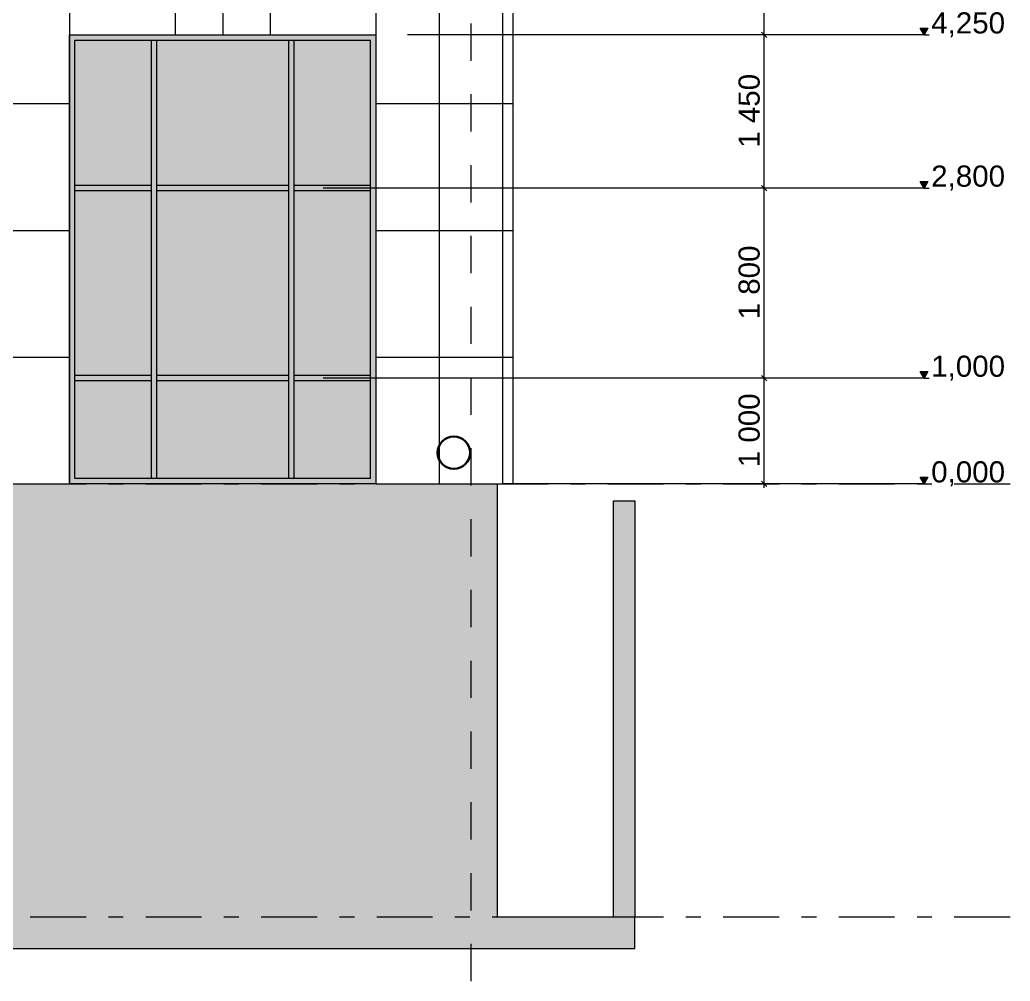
# Model space of a CAD drawing. Header units: millimetres. Extents: x 1499747 to 4230374, y -28481 to 441852.
# Drawn here: x 4151691 to 4161067, y 359120 to 368221 of the extents above; entities that cross this region are included whole.
import ezdxf

# ---------------------------------------------------------------- set-up
doc = ezdxf.new("R2010")
doc.units = ezdxf.units.MM
doc.header["$MEASUREMENT"] = 0
doc.layers.add('Чертеж и Рисунок', color=7, linetype='Continuous')
doc.styles.add('РЎР“Р•РќР•Р\xa0Р\x98Р\xa0_РЎРўР\x98Р›Р¬_2', font='')
doc.styles.get('РЎР“Р•РќР•Р\xa0Р\x98Р\xa0_РЎРўР\x98Р›Р¬_2').set_extended_font_data('GOST Common', italic=True)

msp = doc.modelspace()

# ---------------------------------------------------------------- hatches: boundary and pattern name
at = {"layer": 'Чертеж и Рисунок', "linetype": 'Continuous', "lineweight": 0, "true_color": 0x000000}
for points in [[(4160252.08413, 368078.36275), (4160288.28419, 368140.86285), (4160215.78408, 368140.86285)], [(4160252.08413, 366628.36054), (4160288.28419, 366690.86063), (4160215.78408, 366690.86063)], [(4160252.08413, 364828.35779), (4160288.28419, 364890.85788), (4160215.78408, 364890.85788)], [(4160252.08413, 363828.35626), (4160288.28419, 363890.85635), (4160215.78408, 363890.85635)]]:
    msp.add_hatch(color=18, dxfattribs=at).paths.add_polyline_path(points)
at = {"layer": 'Чертеж и Рисунок', "linetype": 'Continuous', "lineweight": 0, "true_color": 0x2e2e2e}
for points in [[(4152162.77177, 367128.3613), (4152212.77185, 367128.3613), (4152212.77185, 368028.36268), (4152162.77177, 368078.36275)], [(4152962.77299, 368078.36275), (4152162.77177, 368078.36275), (4152212.77185, 368028.36268), (4152962.77299, 368028.36268)], [(4152937.77296, 368028.36268), (4152937.77296, 367128.3613), (4152987.77303, 367128.3613), (4152987.77303, 368028.36268)], [(4152962.77299, 368078.36275), (4152962.77299, 368028.36268), (4153612.77399, 368028.36268), (4153612.77399, 368078.36275)], [(4153612.77399, 368078.36275), (4153612.77399, 368028.36268), (4154262.77498, 368028.36268), (4154262.77498, 368078.36275)], [(4154237.77494, 368028.36268), (4154237.77494, 367128.3613), (4154287.77502, 367128.3613), (4154287.77502, 368028.36268)], [(4154262.77498, 368078.36275), (4154262.77498, 368028.36268), (4155012.77613, 368028.36268), (4155062.7762, 368078.36275)], [(4155062.7762, 367128.3613), (4155062.7762, 368078.36275), (4155012.77613, 368028.36268), (4155012.77613, 367128.3613)], [(4152162.77177, 366628.36054), (4152212.77185, 366628.36054), (4152212.77185, 367128.3613), (4152162.77177, 367128.3613)], [(4152937.77296, 367128.3613), (4152937.77296, 366628.36054), (4152987.77303, 366628.36054), (4152987.77303, 367128.3613)], [(4154237.77494, 367128.3613), (4154237.77494, 366628.36054), (4154287.77502, 366628.36054), (4154287.77502, 367128.3613)], [(4155062.7762, 366628.36054), (4155062.7762, 367128.3613), (4155012.77613, 367128.3613), (4155012.77613, 366628.36054)], [(4152162.77177, 366228.35993), (4152212.77185, 366228.35993), (4152212.77185, 366628.36054), (4152162.77177, 366628.36054)], [(4152212.77185, 366653.36058), (4152212.77185, 366603.3605), (4152937.77296, 366603.3605), (4152937.77296, 366653.36058)], [(4152937.77296, 366628.36054), (4152937.77296, 366228.35993), (4152987.77303, 366228.35993), (4152987.77303, 366628.36054)], [(4152987.77303, 366603.3605), (4153612.77399, 366603.3605), (4153612.77399, 366653.36058), (4152987.77303, 366653.36058)], [(4153612.77399, 366653.36058), (4153612.77399, 366603.3605), (4154237.77494, 366603.3605), (4154237.77494, 366653.36058)], [(4154237.77494, 366628.36054), (4154237.77494, 366228.35993), (4154287.77502, 366228.35993), (4154287.77502, 366628.36054)], [(4154287.77502, 366653.36058), (4154287.77502, 366603.3605), (4155012.77613, 366603.3605), (4155012.77613, 366653.36058)], [(4155062.7762, 366228.35993), (4155062.7762, 366628.36054), (4155012.77613, 366628.36054), (4155012.77613, 366228.35993)], [(4152162.77177, 364828.35779), (4152212.77185, 364828.35779), (4152212.77185, 366228.35993), (4152162.77177, 366228.35993)], [(4152937.77296, 366228.35993), (4152937.77296, 364828.35779), (4152987.77303, 364828.35779), (4152987.77303, 366228.35993)], [(4154237.77494, 366228.35993), (4154237.77494, 364828.35779), (4154287.77502, 364828.35779), (4154287.77502, 366228.35993)], [(4155062.7762, 364828.35779), (4155062.7762, 366228.35993), (4155012.77613, 366228.35993), (4155012.77613, 364828.35779)], [(4152162.77177, 364828.35779), (4152162.77177, 363828.35626), (4152212.77185, 363878.35634), (4152212.77185, 364828.35779)], [(4152212.77185, 364853.35783), (4152212.77185, 364803.35775), (4152937.77296, 364803.35775), (4152937.77296, 364853.35783)], [(4152987.77303, 364828.35779), (4152937.77296, 364828.35779), (4152937.77296, 363878.35634), (4152987.77303, 363878.35634)], [(4152987.77303, 364803.35775), (4153612.77399, 364803.35775), (4153612.77399, 364853.35783), (4152987.77303, 364853.35783)], [(4153612.77399, 364853.35783), (4153612.77399, 364803.35775), (4154237.77494, 364803.35775), (4154237.77494, 364853.35783)], [(4154237.77494, 364828.35779), (4154237.77494, 363878.35634), (4154287.77502, 363878.35634), (4154287.77502, 364828.35779)], [(4154287.77502, 364853.35783), (4154287.77502, 364803.35775), (4155012.77613, 364803.35775), (4155012.77613, 364853.35783)], [(4155062.7762, 364828.35779), (4155012.77613, 364828.35779), (4155012.77613, 363878.35634), (4155062.7762, 363828.35626)], [(4152962.77299, 363828.35626), (4152962.77299, 363878.35634), (4152212.77185, 363878.35634), (4152162.77177, 363828.35626)], [(4153612.77399, 363828.35626), (4153612.77399, 363878.35634), (4152962.77299, 363878.35634), (4152962.77299, 363828.35626)], [(4154262.77498, 363828.35626), (4154262.77498, 363878.35634), (4153612.77399, 363878.35634), (4153612.77399, 363828.35626)], [(4154262.77498, 363828.35626), (4155062.7762, 363828.35626), (4155012.77613, 363878.35634), (4154262.77498, 363878.35634)]]:
    msp.add_hatch(color=250, dxfattribs=at).paths.add_polyline_path(points)
at = {"layer": 'Чертеж и Рисунок', "linetype": 'Continuous', "lineweight": 0, "true_color": 0x84adf9}
for points in [[(4152937.77296, 368028.36268), (4152212.77185, 368028.36268), (4152212.77185, 366653.36058), (4152937.77296, 366653.36058), (4152937.77296, 367128.3613)], [(4152987.77303, 368028.36268), (4152987.77303, 366653.36058), (4154237.77494, 366653.36058), (4154237.77494, 367128.3613), (4154237.77494, 368028.36268)], [(4154287.77502, 368028.36268), (4154287.77502, 366653.36058), (4155012.77613, 366653.36058), (4155012.77613, 367128.3613), (4155012.77613, 368028.36268)], [(4152212.77185, 364853.35783), (4152937.77296, 364853.35783), (4152937.77296, 366228.35993), (4152937.77296, 366603.3605), (4152212.77185, 366603.3605)], [(4152987.77303, 364853.35783), (4154237.77494, 364853.35783), (4154237.77494, 366228.35993), (4154237.77494, 366603.3605), (4152987.77303, 366603.3605)], [(4154287.77502, 364853.35783), (4155012.77613, 364853.35783), (4155012.77613, 366228.35993), (4155012.77613, 366603.3605), (4154287.77502, 366603.3605)], [(4152212.77185, 364803.35775), (4152212.77185, 363878.35634), (4152937.77296, 363878.35634), (4152937.77296, 364803.35775)], [(4154237.77494, 364803.35775), (4152987.77303, 364803.35775), (4152987.77303, 363878.35634), (4154237.77494, 363878.35634)], [(4154287.77502, 364803.35775), (4154287.77502, 363878.35634), (4155012.77613, 363878.35634), (4155012.77613, 364803.35775)]]:
    msp.add_hatch(color=161, dxfattribs=at).paths.add_polyline_path(points)
at = {"layer": 'Чертеж и Рисунок', "linetype": 'Continuous', "lineweight": 0, "true_color": 0x7f7f7f}
for points in [[(4151587.77089, 363628.35595), (4155712.7772, 363628.35595), (4155712.7772, 363828.35626), (4151587.77089, 363828.35626)], [(4155712.7772, 363828.35626), (4155712.7772, 359728.35), (4156212.77796, 359728.35), (4156212.77796, 363828.35626)], [(4151587.77089, 363428.35565), (4155712.7772, 363428.35565), (4155712.7772, 363628.35595), (4151587.77089, 363628.35595)], [(4157512.67995, 363668.35602), (4157312.67964, 363668.35602), (4157312.67964, 359728.35), (4157512.67995, 359728.35)], [(4151587.77089, 363428.35565), (4151587.77089, 359728.35), (4155712.7772, 359728.35), (4155712.7772, 363428.35565)], [(4122812.72693, 359428.34954), (4157512.67995, 359428.34954), (4157512.67995, 359728.35), (4122812.72693, 359728.35)]]:
    msp.add_hatch(color=8, dxfattribs=at).paths.add_polyline_path(points)

# ---------------------------------------------------------------- linework, layer by layer
at = {"color": 4, "lineweight": 30}
msp.add_circle((4155800.46043, 364122.94576), 153.33953, dxfattribs=at)
at = {"layer": 'Чертеж и Рисунок', "color": 253, "linetype": 'Continuous', "lineweight": 5, "true_color": 0xaaaaaa}
for points in [[(4152162.47177, 373528.37108), (4152162.47177, 363828.35626)], [(4153162.4733, 373528.37108), (4153162.4733, 368078.36275)], [(4153612.47399, 373528.37108), (4153612.47399, 368078.36275)], [(4154062.47467, 373528.37108), (4154062.47467, 368078.36275)], [(4155062.4762, 373528.37108), (4155062.4762, 363828.35626)], [(4155662.47712, 373528.37108), (4155662.47712, 363828.35626)], [(4156262.47804, 373528.37108), (4156262.47804, 363828.35626)], [(4150362.76902, 367427.96176), (4152162.57177, 367427.96176)], [(4152162.57177, 367427.96176), (4152162.77177, 367427.96176)], [(4155062.7762, 367427.96176), (4156362.77819, 367427.96176)], [(4150362.76902, 366227.95993), (4152162.57177, 366227.95993)], [(4155062.7762, 366227.95993), (4156362.77819, 366227.95993)], [(4150362.76902, 365027.95809), (4152162.67177, 365027.95809)], [(4155062.7762, 365027.95809), (4156362.77819, 365027.95809)]]:
    msp.add_lwpolyline(points, dxfattribs=at)
at = {"layer": 'Чертеж и Рисунок', "color": 7, "linetype": 'Continuous', "lineweight": 5}
for points in [[(4156362.77819, 363828.35626), (4156362.77819, 373528.37108)], [(4158737.68182, 368078.36275), (4158737.68182, 369078.36428)], [(4160252.08413, 368078.36275), (4160215.78408, 368140.86285)], [(4160215.78408, 368140.86285), (4160288.28419, 368140.86285)], [(4160288.28419, 368140.86285), (4160252.08413, 368078.36275)], [(4152162.77177, 363828.35626), (4152162.77177, 368078.36275)], [(4152162.77177, 368078.36275), (4155062.7762, 368078.36275)], [(4152212.77185, 367128.3613), (4152212.77185, 368028.36268)], [(4152212.77185, 368028.36268), (4152937.77296, 368028.36268)], [(4152937.77296, 367128.3613), (4152937.77296, 368028.36268)], [(4152937.77296, 368028.36268), (4152962.77299, 368028.36268)], [(4152962.77299, 368028.36268), (4152987.77303, 368028.36268)], [(4152987.77303, 368028.36268), (4153612.77399, 368028.36268)], [(4152987.77303, 367128.3613), (4152987.77303, 368028.36268)], [(4153612.77399, 368028.36268), (4154237.77494, 368028.36268)], [(4154237.77494, 367128.3613), (4154237.77494, 368028.36268)], [(4154237.77494, 368028.36268), (4154262.77498, 368028.36268)], [(4154262.77498, 368028.36268), (4154287.77502, 368028.36268)], [(4154287.77502, 368028.36268), (4155012.77613, 368028.36268)], [(4154287.77502, 367128.3613), (4154287.77502, 368028.36268)], [(4155012.77613, 367128.3613), (4155012.77613, 368028.36268)], [(4155062.7762, 368078.36275), (4155062.7762, 363828.35626)], [(4160252.08413, 368078.36275), (4155362.77666, 368078.36275)], [(4158784.58189, 368078.36275), (4155362.77666, 368078.36275)], [(4158712.68178, 368103.36279), (4158762.68186, 368053.36271)], [(4158737.68182, 366628.36054), (4158737.68182, 368078.36275)], [(4160252.08413, 368078.36275), (4160298.8842, 368078.36275)], [(4152212.77185, 366628.36054), (4152212.77185, 367128.3613)], [(4152937.77296, 366653.36058), (4152937.77296, 367128.3613)], [(4152987.77303, 366653.36058), (4152987.77303, 367128.3613)], [(4154237.77494, 366653.36058), (4154237.77494, 367128.3613)], [(4154287.77502, 366653.36058), (4154287.77502, 367128.3613)], [(4155012.77613, 366628.36054), (4155012.77613, 367128.3613)], [(4152937.77296, 366653.36058), (4152212.77185, 366653.36058)], [(4152212.77185, 366228.35993), (4152212.77185, 366628.36054)], [(4152937.77296, 366628.36054), (4152937.77296, 366653.36058)], [(4152937.77296, 366603.3605), (4152937.77296, 366628.36054)], [(4152987.77303, 366628.36054), (4152987.77303, 366653.36058)], [(4153612.77399, 366653.36058), (4152987.77303, 366653.36058)], [(4152987.77303, 366603.3605), (4152987.77303, 366628.36054)], [(4154237.77494, 366653.36058), (4153612.77399, 366653.36058)], [(4154237.77494, 366628.36054), (4154237.77494, 366653.36058)], [(4154237.77494, 366603.3605), (4154237.77494, 366628.36054)], [(4154287.77502, 366628.36054), (4154287.77502, 366653.36058)], [(4155012.77613, 366653.36058), (4154287.77502, 366653.36058)], [(4154287.77502, 366603.3605), (4154287.77502, 366628.36054)], [(4158784.58189, 366628.36054), (4154562.77544, 366628.36054)], [(4155012.77613, 366228.35993), (4155012.77613, 366628.36054)], [(4160252.08413, 366628.36054), (4155362.77666, 366628.36054)], [(4158712.68178, 366653.36058), (4158762.68186, 366603.3605)], [(4158737.68182, 364828.35779), (4158737.68182, 366628.36054)], [(4160252.08413, 366628.36054), (4160215.78408, 366690.86063)], [(4160215.78408, 366690.86063), (4160288.28419, 366690.86063)], [(4160288.28419, 366690.86063), (4160252.08413, 366628.36054)], [(4160252.08413, 366628.36054), (4160298.8842, 366628.36054)], [(4152937.77296, 366603.3605), (4152212.77185, 366603.3605)], [(4152937.77296, 366228.35993), (4152937.77296, 366603.3605)], [(4152987.77303, 366228.35993), (4152987.77303, 366603.3605)], [(4153612.77399, 366603.3605), (4152987.77303, 366603.3605)], [(4154237.77494, 366603.3605), (4153612.77399, 366603.3605)], [(4154237.77494, 366228.35993), (4154237.77494, 366603.3605)], [(4154287.77502, 366228.35993), (4154287.77502, 366603.3605)], [(4155012.77613, 366603.3605), (4154287.77502, 366603.3605)], [(4152212.77185, 364828.35779), (4152212.77185, 366228.35993)], [(4152937.77296, 364853.35783), (4152937.77296, 366228.35993)], [(4152987.77303, 364853.35783), (4152987.77303, 366228.35993)], [(4154237.77494, 364853.35783), (4154237.77494, 366228.35993)], [(4154287.77502, 364853.35783), (4154287.77502, 366228.35993)], [(4155012.77613, 364828.35779), (4155012.77613, 366228.35993)], [(4152937.77296, 364853.35783), (4152212.77185, 364853.35783)], [(4152212.77185, 363878.35634), (4152212.77185, 364828.35779)], [(4152937.77296, 364828.35779), (4152937.77296, 364853.35783)], [(4152937.77296, 364803.35775), (4152937.77296, 364828.35779)], [(4152987.77303, 364828.35779), (4152987.77303, 364853.35783)], [(4153612.77399, 364853.35783), (4152987.77303, 364853.35783)], [(4152987.77303, 364803.35775), (4152987.77303, 364828.35779)], [(4154237.77494, 364853.35783), (4153612.77399, 364853.35783)], [(4154237.77494, 364828.35779), (4154237.77494, 364853.35783)], [(4154237.77494, 364803.35775), (4154237.77494, 364828.35779)], [(4154287.77502, 364828.35779), (4154287.77502, 364853.35783)], [(4155012.77613, 364853.35783), (4154287.77502, 364853.35783)], [(4154287.77502, 364803.35775), (4154287.77502, 364828.35779)], [(4158784.58189, 364828.35779), (4154562.77544, 364828.35779)], [(4155012.77613, 363878.35634), (4155012.77613, 364828.35779)], [(4160252.08413, 364828.35779), (4155362.77666, 364828.35779)], [(4158712.68178, 364853.35783), (4158762.68186, 364803.35775)], [(4158737.68182, 363828.35626), (4158737.68182, 364828.35779)], [(4160252.08413, 364828.35779), (4160215.78408, 364890.85788)], [(4160215.78408, 364890.85788), (4160288.28419, 364890.85788)], [(4160288.28419, 364890.85788), (4160252.08413, 364828.35779)], [(4160252.08413, 364828.35779), (4160298.8842, 364828.35779)], [(4152937.77296, 364803.35775), (4152212.77185, 364803.35775)], [(4152937.77296, 363878.35634), (4152937.77296, 364803.35775)], [(4152987.77303, 363878.35634), (4152987.77303, 364803.35775)], [(4153612.77399, 364803.35775), (4152987.77303, 364803.35775)], [(4154237.77494, 364803.35775), (4153612.77399, 364803.35775)], [(4154237.77494, 363878.35634), (4154237.77494, 364803.35775)], [(4154287.77502, 363878.35634), (4154287.77502, 364803.35775)], [(4155012.77613, 364803.35775), (4154287.77502, 364803.35775)], [(4160252.08413, 363828.35626), (4160215.78408, 363890.85635)], [(4160215.78408, 363890.85635), (4160288.28419, 363890.85635)], [(4160288.28419, 363890.85635), (4160252.08413, 363828.35626)], [(4150362.76902, 363828.35626), (4152162.77177, 363828.35626)], [(4152962.77299, 363828.35626), (4152162.77177, 363828.35626)], [(4152937.77296, 363878.35634), (4152212.77185, 363878.35634)], [(4152962.77299, 363878.35634), (4152937.77296, 363878.35634)], [(4152987.77303, 363878.35634), (4152962.77299, 363878.35634)], [(4153612.77399, 363828.35626), (4152962.77299, 363828.35626)], [(4153612.77399, 363878.35634), (4152987.77303, 363878.35634)], [(4154262.77498, 363878.35634), (4153612.77399, 363878.35634)], [(4154262.77498, 363828.35626), (4153612.77399, 363828.35626)], [(4155012.77613, 363878.35634), (4154262.77498, 363878.35634)], [(4155062.7762, 363828.35626), (4154262.77498, 363828.35626)], [(4155062.7762, 363828.35626), (4156362.77819, 363828.35626)], [(4158784.58189, 363828.35626), (4156262.77804, 363828.35626)], [(4160252.08413, 363828.35626), (4156512.77842, 363828.35626)], [(4158712.68178, 363853.3563), (4158762.68186, 363803.35622)], [(4158737.68182, 363790.8562), (4158737.68182, 363828.35626)], [(4160252.08413, 363828.35626), (4160298.8842, 363828.35626)]]:
    msp.add_lwpolyline(points, dxfattribs=at)
at = {"layer": 'Чертеж и Рисунок', "color": 251, "linetype": 'Continuous', "lineweight": 5, "true_color": 0x6a6a6a}
for points in [[(4152162.57177, 368128.36283), (4152162.77177, 368128.36283)], [(4157312.67964, 363668.35602), (4157512.67995, 363668.35602)], [(4157312.67964, 359728.35), (4157312.67964, 363668.35602)], [(4157512.67995, 363668.35602), (4157512.67995, 359728.35)]]:
    msp.add_lwpolyline(points, dxfattribs=at)
at = {"layer": 'Чертеж и Рисунок', "color": 8, "linetype": 'Continuous', "lineweight": 15}
for points in [[(4155962.77758, 368185.86292), (4155962.77758, 367833.16238)], [(4155962.77758, 367515.66189), (4155962.77758, 367162.86135)], [(4155962.77758, 366845.36087), (4155962.77758, 366492.56033)], [(4155962.77758, 366175.05984), (4155962.77758, 365822.25931)], [(4155962.77758, 365504.75882), (4155962.77758, 365152.05828)], [(4155962.77758, 364834.5578), (4155962.77758, 364481.75726)], [(4155962.77758, 364164.25677), (4155962.77758, 363811.45623)], [(4155962.77758, 363493.95575), (4155962.77758, 363141.15521)], [(4155962.77758, 362823.65472), (4155962.77758, 362470.85419)], [(4155962.77758, 362153.3537), (4155962.77758, 361800.65316)], [(4155962.77758, 361483.15268), (4155962.77758, 361130.35214)], [(4155962.77758, 360812.85165), (4155962.77758, 360460.05111)], [(4155962.77758, 360142.55063), (4155962.77758, 359789.75009)], [(4155962.77758, 359472.2496), (4155962.77758, 359119.54907)]]:
    msp.add_lwpolyline(points, dxfattribs=at)
at = {"layer": 'Чертеж и Рисунок', "color": 1, "linetype": 'Continuous', "lineweight": 0}
for points in [[(4151789.3712, 363828.35626), (4152318.57201, 363828.35626)], [(4152530.17233, 363828.35626), (4152671.27255, 363828.35626)], [(4152882.97287, 363828.35626), (4153412.17368, 363828.35626)], [(4153623.774, 363828.35626), (4153764.97422, 363828.35626)], [(4153976.57454, 363828.35626), (4154505.77535, 363828.35626)], [(4154717.47567, 363828.35626), (4154858.57589, 363828.35626)], [(4155070.17621, 363828.35626), (4155599.37702, 363828.35626)], [(4155811.07735, 363828.35626), (4155952.17756, 363828.35626)], [(4156163.77788, 363828.35626), (4156692.97869, 363828.35626)], [(4156904.67902, 363828.35626), (4157045.77923, 363828.35626)], [(4157257.47956, 363828.35626), (4157786.58036, 363828.35626)], [(4157998.28069, 363828.35626), (4158139.3809, 363828.35626)], [(4158351.08123, 363828.35626), (4158880.18203, 363828.35626)], [(4159091.88236, 363828.35626), (4159232.98257, 363828.35626)], [(4159444.6829, 363828.35626), (4159973.78371, 363828.35626)], [(4160185.48403, 363828.35626), (4160326.58424, 363828.35626)], [(4160538.28457, 363828.35626), (4161067.48538, 363828.35626)], [(4151789.3712, 359728.35), (4152318.57201, 359728.35)], [(4152530.17233, 359728.35), (4152671.27255, 359728.35)], [(4152882.97287, 359728.35), (4153412.17368, 359728.35)], [(4153623.774, 359728.35), (4153764.97422, 359728.35)], [(4153976.57454, 359728.35), (4154505.77535, 359728.35)], [(4154717.47567, 359728.35), (4154858.57589, 359728.35)], [(4155070.17621, 359728.35), (4155599.37702, 359728.35)], [(4155811.07735, 359728.35), (4155952.17756, 359728.35)], [(4156163.77788, 359728.35), (4156692.97869, 359728.35)], [(4156904.67902, 359728.35), (4157045.77923, 359728.35)], [(4157257.47956, 359728.35), (4157786.58036, 359728.35)], [(4157998.28069, 359728.35), (4158139.3809, 359728.35)], [(4158351.08123, 359728.35), (4158880.18203, 359728.35)], [(4159091.88236, 359728.35), (4159232.98257, 359728.35)], [(4159444.6829, 359728.35), (4159973.78371, 359728.35)], [(4160185.48403, 359728.35), (4160326.58424, 359728.35)], [(4160538.28457, 359728.35), (4161067.48538, 359728.35)]]:
    msp.add_lwpolyline(points, dxfattribs=at)
at = {"layer": 'Чертеж и Рисунок', "color": 14, "linetype": 'Continuous', "lineweight": 15, "true_color": 0xa80f02}
msp.add_lwpolyline([(4156212.77796, 359728.35), (4156212.77796, 363828.35626)], dxfattribs=at)
at = {"layer": 'Чертеж и Рисунок', "color": 123, "linetype": 'Continuous', "lineweight": 20, "true_color": 0x71cebe}
for points in [[(4156212.77796, 359728.35), (4157312.67964, 359728.35)], [(4157512.67995, 359428.34954), (4157512.67995, 359728.35)], [(4122812.72693, 359428.34954), (4157512.67995, 359428.34954)]]:
    msp.add_lwpolyline(points, dxfattribs=at)

# ---------------------------------------------------------------- texts
at = {"layer": 'Чертеж и Рисунок', "color": 7, "linetype": 'Continuous', "lineweight": 15, "char_height": 200.0004799, "attachment_point": 7, "style": 'РЎР“Р•РќР•Р\xa0Р\x98Р\xa0_РЎРўР\x98Р›Р¬_2'}
for s, insert in [('\\A1;{\\pql;\\fArial|b0|i0|c204|p0;\\W1.000000;4,250}', (4160319.70827, 368054.60471)), ('\\A1;{\\pql;\\fArial|b0|i0|c204|p0;\\W1.000000;2,800}', (4160319.70827, 366604.33208)), ('\\A1;{\\pql;\\fArial|b0|i0|c204|p0;\\W1.000000;1,000}', (4160319.70827, 364804.45643)), ('\\A1;{\\pql;\\fArial|b0|i0|c204|p0;\\W1.000000;0,000}', (4160319.70827, 363804.33498))]:
    msp.add_mtext(s, dxfattribs=dict(at, insert=insert))
at = {"layer": 'Чертеж и Рисунок', "color": 7, "linetype": 'Continuous', "lineweight": 15, "char_height": 200.0004799, "attachment_point": 7, "rotation": 90, "style": 'РЎР“Р•РќР•Р\xa0Р\x98Р\xa0_РЎРўР\x98Р›Р¬_2'}
for s, insert in [('\\A1;{\\pql;\\fArial|b0|i0|c204|p0;\\W1.000000;1 450}', (4158698.52294, 367010.06409)), ('\\A1;{\\pql;\\fArial|b0|i0|c204|p0;\\W1.000000;1 800}', (4158698.52294, 365385.17222)), ('\\A1;{\\pql;\\fArial|b0|i0|c204|p0;\\W1.000000;1 000}', (4158698.52294, 363985.34245))]:
    msp.add_mtext(s, dxfattribs=dict(at, insert=insert))

doc.saveas('drawing.dxf')
